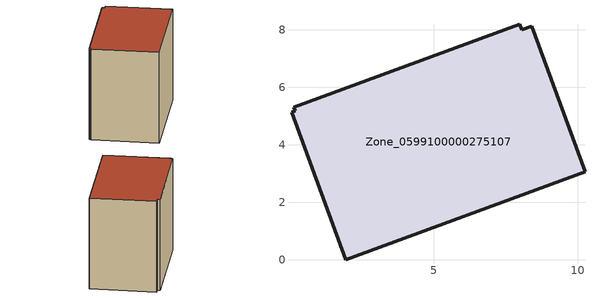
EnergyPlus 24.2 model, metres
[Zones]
Zone_0599100000275107
 floor ground (C_G): 0.05,5.14 0.17,5.19 0.12,5.31 7.99,8.2 8.06,8.01 8.4,8.13 10.26,3.06 1.94,0 z0.42
 wall outside (C_F): 10.26,3.06 8.4,8.13 8.06,8.01 7.99,8.2 0.12,5.31 0.17,5.19 0.05,5.14 1.94,0 10.26,3.06 z0.42:8.24
 roof outside (C_R): 8.06,8.01 7.99,8.2 0.12,5.31 0.17,5.19 0.05,5.14 1.94,0 10.26,3.06 8.4,8.13 z8.24
[BUILDING]
Pand.0599100000275107: North Axis=0; Terrain=City; Loads Convergence Tolerance Value=0.04; Temperature Convergence Tolerance Value=0.4; Solar Distribution=FullExterior; Maximum Number of Warmup Days=25; Minimum Number of Warmup Days=1
[Site:Location]
Rotterdam.The.Hague.AP_ZH_NLD Design_Conditions: Latitude=51.96; Longitude=4.45; Time Zone=1; Elevation=-4.5
[SITE:GROUNDTEMPERATURE:BUILDINGSURFACE]
18, 18, 18, 18, 18, 18, 18, 18, 18, 18, 18, 18
[MATERIAL] Thermal Absorptance=0.9; Solar Absorptance=0.7; Visible Absorptance=0.7
Name | Roughness | Thickness | Conductivity | Density | Specific Heat
G.TC.1975-1991 | MediumSmooth | 0.15 | 0.288461 | 540 | 1210
F.TC.1975-1991 | Rough | 0.3 | 0.230769 | 1920 | 840
R.TC.1975-1991 | MediumRough | 0.2 | 0.153846 | 1500 | 1000
[CONSTRUCTION]
C_G: G.TC.1975-1991
C_F: F.TC.1975-1991
C_R: R.TC.1975-1991
[ZONE]
Zone_0599100000275107: Type=1; Multiplier=1; Ceiling Height=Autocalculate; Volume=Autocalculate; Floor Area=autocalculate; Part of Total Floor Area=Yes
[ZONEINFILTRATION:DESIGNFLOWRATE]
Infil_Zone_0599100000275107: Zone or ZoneList or Space or SpaceList=Zone_0599100000275107; Schedule=AlwaysOn; Design Flow Rate Calculation Method=Flow/Area; Flow Rate per Floor Area=0.003; Constant Term Coefficient=1; Temperature Term Coefficient=0; Velocity Term Coefficient=0; Velocity Squared Term Coefficient=0
[HVACTEMPLATE:ZONE:IDEALLOADSAIRSYSTEM]
Zone_0599100000275107: Maximum Heating Supply Air Temperature=50; Minimum Cooling Supply Air Temperature=13; Maximum Heating Supply Air Humidity Ratio=0.0156; Minimum Cooling Supply Air Humidity Ratio=0.0077; Heating Limit=NoLimit; Cooling Limit=NoLimit; Dehumidification Control Type=ConstantSensibleHeatRatio; Cooling Sensible Heat Ratio=0.7; Dehumidification Setpoint=60; Humidification Control Type=None; Humidification Setpoint=30; Outdoor Air Method=None; Outdoor Air Flow Rate per Person=0.00944; Outdoor Air Flow Rate per Zone Floor Area=0; Outdoor Air Flow Rate per Zone=0; Demand Controlled Ventilation Type=None; Outdoor Air Economizer Type=NoEconomizer; Heat Recovery Type=None; Sensible Heat Recovery Effectiveness=0.7; Latent Heat Recovery Effectiveness=0.65
[ZONECONTROL:THERMOSTAT]
ThermostatControl_Zone_0599100000275107: Zone or ZoneList=Zone_0599100000275107; Control Type Schedule=DualSetpointControlType; Control 1=Thermostat_Zone_0599100000275107; Temperature Difference Between Cutout And Setpoint=0
[THERMOSTATSETPOINT:DUALSETPOINT]
Thermostat_Zone_0599100000275107: Heating Setpoint Temperature Schedule=HeatingSetpoint_Zone_0599100000275107; Cooling Setpoint Temperature Schedule=CoolingSetpoint_Zone_0599100000275107
[SCHEDULE:COMPACT]
HeatingSetpoint_Zone_0599100000275107: Through: 12/31, For: AllDays, Until: 24:00, 21
CoolingSetpoint_Zone_0599100000275107: Through: 12/31, For: AllDays, Until: 24:00, 24
DualSetpointControlType: Through: 12/31, For: AllDays, Until: 24:00, 4
AlwaysOn: Through: 12/31, For: AllDays, Until: 24:00, 1
